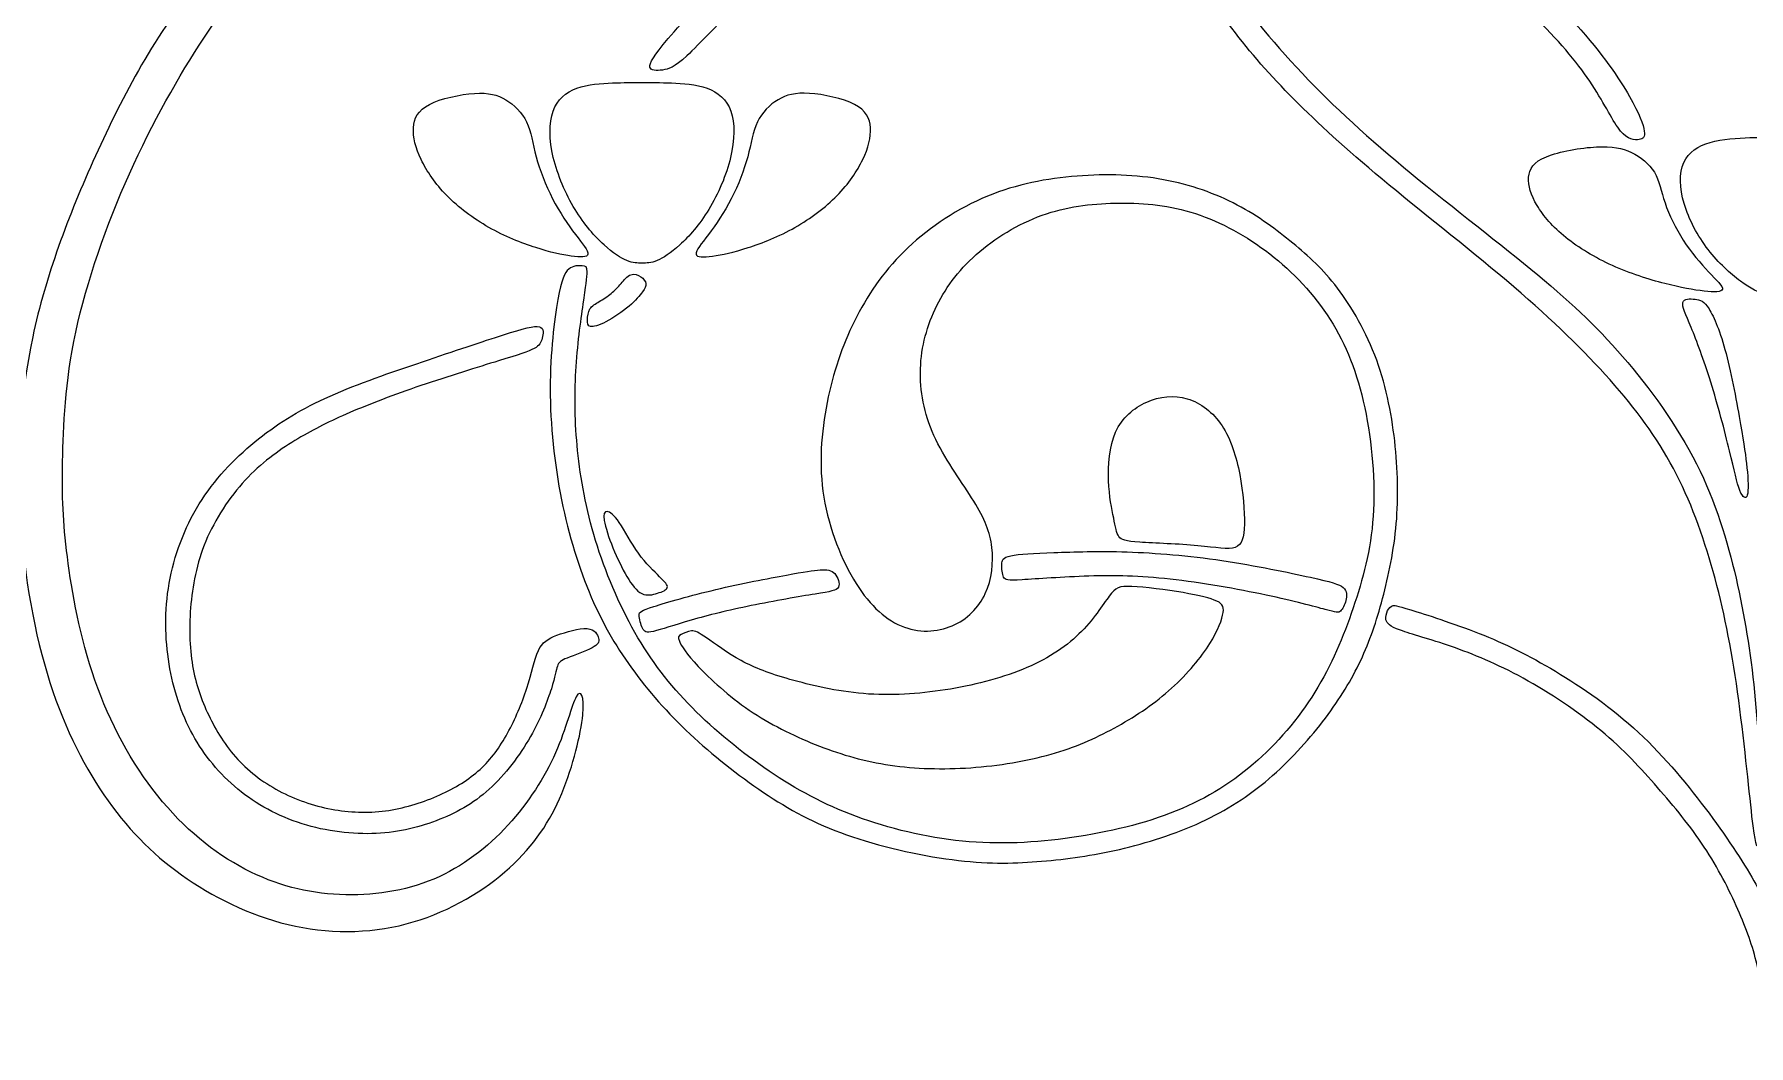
# Model space of a CAD drawing. Header units: millimetres. Extents: x -100 to 100, y -108 to 99.
# Drawn here: x 29.89 to 53.42, y 68.66 to 82.54 of the extents above; entities that cross this region are included whole.
import ezdxf

# ---------------------------------------------------------------- set-up
doc = ezdxf.new("R2010")
doc.units = ezdxf.units.MM
doc.header["$MEASUREMENT"] = 0

msp = doc.modelspace()

# ---------------------------------------------------------------- linework, layer by layer
at = {"color": 5, "linetype": 'ByBlock', "lineweight": -2}
for points, knots in [([(30.344, 75.367), (30.405, 74.883), (30.516, 74.265), (30.721, 73.677), (30.927, 73.09), (31.227, 72.534), (31.942, 71.641), (32.357, 71.304), (32.782, 71.082), (33.206, 70.86), (33.639, 70.752), (34.082, 70.732), (34.525, 70.711), (34.977, 70.778), (35.373, 70.945), (35.77, 71.112), (36.111, 71.378), (36.392, 71.686), (36.674, 71.993), (36.896, 72.342), (37.193, 73.012), (37.267, 73.335), (37.33, 73.448), (37.393, 73.561), (37.445, 73.464), (37.419, 73.199), (37.393, 72.935), (37.289, 72.501), (37.13, 72.119), (36.97, 71.738), (36.755, 71.408), (36.415, 71.1), (36.074, 70.793), (35.607, 70.508), (35.092, 70.356), (34.577, 70.204), (34.014, 70.185), (32.935, 70.411), (32.42, 70.656), (31.991, 70.949), (31.561, 71.241), (31.216, 71.582), (30.905, 72.017), (30.594, 72.453), (30.316, 72.983), (30.105, 73.644), (29.893, 74.305), (29.749, 75.098), (29.649, 76.725), (29.693, 77.559), (30.045, 79.215), (30.353, 80.037), (30.731, 80.871), (31.109, 81.705), (31.557, 82.55), (32.183, 83.315), (32.809, 84.08), (33.613, 84.765), (34.369, 85.327), (35.125, 85.888), (35.833, 86.325), (36.585, 86.749), (37.337, 87.174), (38.134, 87.585), (39.323, 88.293), (39.716, 88.589), (40.298, 89.186), (40.487, 89.486), (40.668, 90.142), (40.661, 90.497), (40.54, 90.809), (40.42, 91.12), (40.186, 91.387), (39.927, 91.563), (39.668, 91.739), (39.382, 91.824), (39.014, 91.848), (38.645, 91.872), (38.193, 91.835), (37.673, 91.735), (37.152, 91.635), (36.563, 91.472), (35.94, 91.301), (35.318, 91.131), (34.662, 90.953), (34.115, 90.892), (33.569, 90.831), (33.132, 90.886), (32.785, 91.059), (32.439, 91.231), (32.183, 91.52), (32.194, 92.109), (32.461, 92.409), (32.796, 92.619), (33.132, 92.828), (33.536, 92.946), (33.782, 93.05), (34.028, 93.154), (34.117, 93.243), (34.229, 93.48), (34.251, 93.628), (34.277, 93.71), (34.303, 93.791), (34.332, 93.806), (34.393, 93.81), (34.455, 93.813), (34.547, 93.806), (34.573, 93.715), (34.599, 93.624), (34.558, 93.45), (34.499, 93.31), (34.44, 93.169), (34.362, 93.061), (34.043, 92.843), (33.802, 92.732), (33.332, 92.55), (33.102, 92.48), (32.928, 92.383), (32.754, 92.287), (32.635, 92.165), (32.578, 92.024), (32.52, 91.883), (32.524, 91.724), (32.607, 91.585), (32.691, 91.446), (32.854, 91.327), (33.05, 91.248), (33.247, 91.168), (33.476, 91.127), (33.778, 91.138), (34.08, 91.149), (34.455, 91.212), (34.916, 91.322), (35.377, 91.431), (35.926, 91.587), (36.428, 91.726), (36.93, 91.865), (37.385, 91.987), (37.815, 92.059), (38.245, 92.131), (38.649, 92.154), (39.006, 92.124), (39.364, 92.094), (39.675, 92.013), (39.948, 91.866), (40.22, 91.72), (40.453, 91.509), (40.616, 91.275), (40.779, 91.042), (40.872, 90.786), (40.916, 90.529), (40.961, 90.271), (40.957, 90.012), (40.885, 89.747), (40.813, 89.482), (40.672, 89.212), (40.205, 88.637), (39.879, 88.333), (39.131, 87.741), (38.708, 87.452), (38.154, 87.118), (37.6, 86.785), (36.915, 86.407), (36.289, 86.051), (35.662, 85.695), (35.096, 85.362), (34.592, 84.993), (34.088, 84.625), (33.647, 84.221), (33.265, 83.817), (32.883, 83.413), (32.561, 83.009), (31.876, 81.968), (31.513, 81.331), (31.196, 80.625), (30.879, 79.919), (30.609, 79.144), (30.46, 78.453), (30.312, 77.762), (30.286, 77.155), (30.279, 76.677), (30.271, 76.199), (30.282, 75.851), (30.344, 75.367)], [0, 0, 0, 0, 0.014925, 0.014925, 0.014925, 0.029851, 0.029851, 0.044776, 0.044776, 0.044776, 0.059701, 0.059701, 0.059701, 0.074627, 0.074627, 0.074627, 0.089552, 0.089552, 0.089552, 0.104478, 0.104478, 0.119403, 0.119403, 0.119403, 0.134328, 0.134328, 0.134328, 0.149254, 0.149254, 0.149254, 0.164179, 0.164179, 0.164179, 0.179104, 0.179104, 0.179104, 0.19403, 0.19403, 0.208955, 0.208955, 0.208955, 0.223881, 0.223881, 0.223881, 0.238806, 0.238806, 0.238806, 0.253731, 0.253731, 0.268657, 0.268657, 0.283582, 0.283582, 0.283582, 0.298507, 0.298507, 0.298507, 0.313433, 0.313433, 0.313433, 0.328358, 0.328358, 0.328358, 0.343284, 0.343284, 0.358209, 0.358209, 0.373134, 0.373134, 0.38806, 0.38806, 0.38806, 0.402985, 0.402985, 0.402985, 0.41791, 0.41791, 0.41791, 0.432836, 0.432836, 0.432836, 0.447761, 0.447761, 0.447761, 0.462687, 0.462687, 0.462687, 0.477612, 0.477612, 0.477612, 0.492537, 0.492537, 0.507463, 0.507463, 0.507463, 0.522388, 0.522388, 0.522388, 0.537313, 0.537313, 0.552239, 0.552239, 0.552239, 0.567164, 0.567164, 0.567164, 0.58209, 0.58209, 0.58209, 0.597015, 0.597015, 0.597015, 0.61194, 0.61194, 0.626866, 0.626866, 0.641791, 0.641791, 0.641791, 0.656716, 0.656716, 0.656716, 0.671642, 0.671642, 0.671642, 0.686567, 0.686567, 0.686567, 0.701493, 0.701493, 0.701493, 0.716418, 0.716418, 0.716418, 0.731343, 0.731343, 0.731343, 0.746269, 0.746269, 0.746269, 0.761194, 0.761194, 0.761194, 0.776119, 0.776119, 0.776119, 0.791045, 0.791045, 0.791045, 0.80597, 0.80597, 0.80597, 0.820896, 0.820896, 0.820896, 0.835821, 0.835821, 0.850746, 0.850746, 0.865672, 0.865672, 0.865672, 0.880597, 0.880597, 0.880597, 0.895522, 0.895522, 0.895522, 0.910448, 0.910448, 0.910448, 0.925373, 0.925373, 0.940299, 0.940299, 0.940299, 0.955224, 0.955224, 0.955224, 0.970149, 0.970149, 0.970149, 1, 1, 1, 1]), ([(51.05, 82.677), (50.678, 83.087), (50.159, 83.569), (48.851, 84.458), (48.062, 84.865), (47.256, 85.11), (46.45, 85.354), (45.627, 85.436), (44.179, 85.399), (43.552, 85.28), (42.939, 85.104), (42.326, 84.928), (41.726, 84.695), (40.57, 84.124), (40.014, 83.787), (39.125, 83.083), (38.791, 82.716), (38.395, 82.246), (38.332, 82.142), (38.341, 82.09), (38.35, 82.038), (38.432, 82.038), (38.513, 82.049), (38.595, 82.061), (38.676, 82.083), (38.849, 82.244), (39.021, 82.405), (39.284, 82.705), (39.638, 83.02), (39.992, 83.335), (40.436, 83.665), (41.466, 84.239), (42.052, 84.484), (42.626, 84.671), (43.2, 84.858), (43.764, 84.988), (44.344, 85.041), (44.923, 85.095), (45.52, 85.073), (46.109, 84.991), (46.698, 84.91), (47.28, 84.769), (48.358, 84.347), (48.855, 84.065), (49.314, 83.745), (49.774, 83.424), (50.196, 83.065), (50.528, 82.737), (50.859, 82.409), (51.1, 82.112), (51.276, 81.844), (51.452, 81.575), (51.563, 81.334), (51.767, 81.09), (51.86, 81.086), (51.919, 81.095), (51.978, 81.105), (52.004, 81.127), (51.991, 81.212), (51.978, 81.297), (51.926, 81.445), (51.787, 81.688), (51.648, 81.931), (51.422, 82.268), (51.05, 82.677)], [0, 0, 0, 0, 0.04, 0.04, 0.08, 0.08, 0.08, 0.12, 0.12, 0.16, 0.16, 0.16, 0.2, 0.2, 0.24, 0.24, 0.28, 0.28, 0.32, 0.32, 0.32, 0.36, 0.36, 0.36, 0.4, 0.4, 0.4, 0.44, 0.44, 0.44, 0.48, 0.48, 0.52, 0.52, 0.52, 0.56, 0.56, 0.56, 0.6, 0.6, 0.6, 0.64, 0.64, 0.68, 0.68, 0.68, 0.72, 0.72, 0.72, 0.76, 0.76, 0.76, 0.8, 0.8, 0.84, 0.84, 0.84, 0.88, 0.88, 0.88, 0.92, 0.92, 0.92, 1, 1, 1, 1]), ([(53.25, 75.073), (53.131, 75.587), (52.974, 76.119), (52.707, 76.643), (52.441, 77.168), (52.066, 77.686), (51.693, 78.117), (51.32, 78.548), (50.95, 78.893), (50.433, 79.317), (49.916, 79.741), (49.253, 80.245), (48.684, 80.718), (48.115, 81.19), (47.641, 81.631), (47.217, 82.087), (46.792, 82.542), (46.418, 83.013), (46.168, 83.411), (45.918, 83.81), (45.792, 84.136), (45.712, 84.376), (45.633, 84.617), (45.599, 84.773), (45.557, 84.849), (45.514, 84.925), (45.462, 84.921), (45.409, 84.91), (45.355, 84.899), (45.299, 84.88), (45.292, 84.78), (45.284, 84.68), (45.325, 84.499), (45.394, 84.288), (45.462, 84.076), (45.559, 83.835), (45.724, 83.539), (45.888, 83.243), (46.122, 82.891), (46.377, 82.559), (46.633, 82.227), (46.911, 81.916), (47.245, 81.585), (47.578, 81.253), (47.967, 80.901), (48.488, 80.471), (49.008, 80.041), (49.66, 79.534), (50.739, 78.611), (51.165, 78.196), (51.52, 77.796), (51.876, 77.396), (52.161, 77.011), (52.391, 76.579), (52.621, 76.147), (52.795, 75.669), (53.077, 74.661), (53.184, 74.132), (53.271, 73.513), (53.358, 72.894), (53.425, 72.186), (53.469, 71.805), (53.514, 71.423), (53.536, 71.367), (53.558, 71.412), (53.58, 71.456), (53.603, 71.601), (53.593, 72.352), (53.56, 72.959), (53.504, 73.511), (53.448, 74.063), (53.368, 74.559), (53.25, 75.073)], [0, 0, 0, 0, 0.038462, 0.038462, 0.038462, 0.076923, 0.076923, 0.076923, 0.115385, 0.115385, 0.115385, 0.153846, 0.153846, 0.153846, 0.192308, 0.192308, 0.192308, 0.230769, 0.230769, 0.230769, 0.269231, 0.269231, 0.269231, 0.307692, 0.307692, 0.307692, 0.346154, 0.346154, 0.346154, 0.384615, 0.384615, 0.384615, 0.423077, 0.423077, 0.423077, 0.461538, 0.461538, 0.461538, 0.5, 0.5, 0.5, 0.538462, 0.538462, 0.538462, 0.576923, 0.576923, 0.576923, 0.615385, 0.615385, 0.653846, 0.653846, 0.653846, 0.692308, 0.692308, 0.692308, 0.730769, 0.730769, 0.769231, 0.769231, 0.769231, 0.807692, 0.807692, 0.807692, 0.846154, 0.846154, 0.846154, 0.884615, 0.884615, 0.923077, 0.923077, 0.923077, 1, 1, 1, 1]), ([(37.318, 79.792), (37.219, 79.924), (37.103, 80.095), (37.005, 80.283), (36.908, 80.472), (36.829, 80.677), (36.78, 80.86), (36.731, 81.042), (36.711, 81.203), (36.648, 81.336), (36.584, 81.469), (36.477, 81.573), (36.363, 81.641), (36.249, 81.709), (36.127, 81.741), (35.739, 81.716), (35.472, 81.659), (35.313, 81.577), (35.154, 81.494), (35.102, 81.385), (35.095, 81.257), (35.087, 81.128), (35.124, 80.98), (35.201, 80.82), (35.277, 80.66), (35.394, 80.488), (35.553, 80.326), (35.712, 80.164), (35.914, 80.012), (36.131, 79.889), (36.347, 79.767), (36.579, 79.675), (36.973, 79.548), (37.134, 79.512), (37.262, 79.494), (37.389, 79.477), (37.483, 79.477), (37.489, 79.523), (37.496, 79.569), (37.416, 79.661), (37.318, 79.792)], [0, 0, 0, 0, 0.066667, 0.066667, 0.066667, 0.133333, 0.133333, 0.133333, 0.2, 0.2, 0.2, 0.266667, 0.266667, 0.266667, 0.333333, 0.333333, 0.4, 0.4, 0.4, 0.466667, 0.466667, 0.466667, 0.533333, 0.533333, 0.533333, 0.6, 0.6, 0.6, 0.666667, 0.666667, 0.666667, 0.733333, 0.733333, 0.8, 0.8, 0.8, 0.866667, 0.866667, 0.866667, 1, 1, 1, 1]), ([(38.232, 79.399), (38.17, 79.399), (38.108, 79.4), (38.024, 79.434), (37.941, 79.467), (37.836, 79.534), (37.711, 79.649), (37.586, 79.764), (37.441, 79.927), (37.313, 80.137), (37.184, 80.348), (37.073, 80.605), (37.015, 80.848), (36.958, 81.092), (36.954, 81.322), (37.012, 81.485), (37.069, 81.648), (37.188, 81.744), (37.338, 81.798), (37.489, 81.853), (37.673, 81.865), (37.827, 81.872), (37.981, 81.878), (38.106, 81.878), (38.232, 81.878)], [1, 1, 1, 1, 1.222222, 1.222222, 1.222222, 1.333333, 1.333333, 1.333333, 1.444444, 1.444444, 1.444444, 1.555556, 1.555556, 1.555556, 1.666667, 1.666667, 1.666667, 1.777778, 1.777778, 1.777778, 1.888889, 1.888889, 1.888889, 2, 2, 2, 2]), ([(38.232, 81.878), (38.357, 81.878), (38.482, 81.878), (38.636, 81.872), (38.79, 81.865), (38.974, 81.853), (39.125, 81.798), (39.275, 81.744), (39.394, 81.648), (39.509, 81.322), (39.505, 81.092), (39.448, 80.848), (39.39, 80.605), (39.279, 80.348), (39.15, 80.137), (39.022, 79.927), (38.877, 79.764), (38.627, 79.534), (38.522, 79.467), (38.439, 79.434), (38.355, 79.4), (38.293, 79.399), (38.232, 79.399)], [0, 0, 0, 0, 0.111111, 0.111111, 0.111111, 0.222222, 0.222222, 0.222222, 0.333333, 0.333333, 0.444444, 0.444444, 0.444444, 0.555556, 0.555556, 0.555556, 0.666667, 0.666667, 0.777778, 0.777778, 0.777778, 1, 1, 1, 1]), ([(39.146, 79.792), (39.244, 79.924), (39.361, 80.095), (39.458, 80.283), (39.556, 80.472), (39.634, 80.677), (39.683, 80.86), (39.732, 81.042), (39.752, 81.203), (39.816, 81.336), (39.879, 81.469), (39.986, 81.573), (40.1, 81.641), (40.214, 81.709), (40.336, 81.741), (40.724, 81.716), (40.991, 81.659), (41.15, 81.577), (41.309, 81.494), (41.361, 81.385), (41.368, 81.257), (41.376, 81.128), (41.339, 80.98), (41.262, 80.82), (41.186, 80.66), (41.069, 80.488), (40.91, 80.326), (40.751, 80.164), (40.549, 80.012), (40.332, 79.889), (40.116, 79.767), (39.884, 79.675), (39.491, 79.548), (39.329, 79.512), (39.201, 79.494), (39.074, 79.477), (38.981, 79.477), (38.974, 79.523), (38.967, 79.569), (39.047, 79.661), (39.146, 79.792)], [0, 0, 0, 0, 0.066667, 0.066667, 0.066667, 0.133333, 0.133333, 0.133333, 0.2, 0.2, 0.2, 0.266667, 0.266667, 0.266667, 0.333333, 0.333333, 0.4, 0.4, 0.4, 0.466667, 0.466667, 0.466667, 0.533333, 0.533333, 0.533333, 0.6, 0.6, 0.6, 0.666667, 0.666667, 0.666667, 0.733333, 0.733333, 0.8, 0.8, 0.8, 0.866667, 0.866667, 0.866667, 1, 1, 1, 1]), ([(52.873, 79.279), (52.764, 79.395), (52.634, 79.547), (52.526, 79.714), (52.418, 79.881), (52.33, 80.062), (52.221, 80.387), (52.199, 80.529), (52.129, 80.647), (52.058, 80.765), (51.94, 80.857), (51.813, 80.917), (51.686, 80.978), (51.551, 81.005), (51.335, 80.994), (51.119, 80.983), (50.822, 80.933), (50.646, 80.86), (50.469, 80.787), (50.411, 80.69), (50.403, 80.577), (50.394, 80.463), (50.435, 80.331), (50.52, 80.189), (50.606, 80.048), (50.735, 79.896), (50.912, 79.752), (51.089, 79.609), (51.313, 79.473), (51.554, 79.365), (51.795, 79.257), (52.053, 79.175), (52.271, 79.119), (52.49, 79.062), (52.67, 79.03), (52.811, 79.015), (52.953, 78.999), (53.057, 78.999), (53.064, 79.04), (53.072, 79.081), (52.983, 79.162), (52.873, 79.279)], [0, 0, 0, 0, 0.066667, 0.066667, 0.066667, 0.133333, 0.133333, 0.2, 0.2, 0.2, 0.266667, 0.266667, 0.266667, 0.333333, 0.333333, 0.333333, 0.4, 0.4, 0.4, 0.466667, 0.466667, 0.466667, 0.533333, 0.533333, 0.533333, 0.6, 0.6, 0.6, 0.666667, 0.666667, 0.666667, 0.733333, 0.733333, 0.733333, 0.8, 0.8, 0.8, 0.866667, 0.866667, 0.866667, 1, 1, 1, 1]), ([(53.889, 78.93), (53.82, 78.931), (53.752, 78.931), (53.659, 78.961), (53.566, 78.991), (53.45, 79.05), (53.311, 79.152), (53.172, 79.254), (53.01, 79.398), (52.725, 79.771), (52.601, 79.999), (52.537, 80.215), (52.473, 80.43), (52.469, 80.634), (52.533, 80.779), (52.597, 80.923), (52.729, 81.008), (53.064, 81.105), (53.268, 81.116), (53.439, 81.121), (53.611, 81.127), (53.75, 81.127), (53.889, 81.127)], [1, 1, 1, 1, 1.222188, 1.222188, 1.222188, 1.333306, 1.333306, 1.333306, 1.444423, 1.444423, 1.555541, 1.555541, 1.555541, 1.666659, 1.666659, 1.666659, 1.777776, 1.777776, 1.888894, 1.888894, 1.888894, 2, 2, 2, 2]), ([(37.349, 76.825), (37.389, 76.439), (37.463, 76.024), (37.594, 75.593), (37.726, 75.163), (37.915, 74.716), (38.135, 74.329), (38.356, 73.942), (38.608, 73.614), (38.919, 73.299), (39.23, 72.984), (39.601, 72.682), (39.976, 72.428), (40.351, 72.174), (40.731, 71.969), (41.175, 71.804), (41.618, 71.639), (42.126, 71.515), (42.63, 71.466), (43.134, 71.416), (43.634, 71.442), (44.134, 71.515), (44.634, 71.587), (45.135, 71.705), (45.566, 71.881), (45.998, 72.056), (46.361, 72.287), (47.008, 72.865), (47.291, 73.212), (47.511, 73.581), (47.732, 73.951), (47.889, 74.344), (48.019, 74.74), (48.149, 75.137), (48.251, 75.537), (48.274, 76.012), (48.297, 76.487), (48.241, 77.037), (48.133, 77.503), (48.025, 77.969), (47.863, 78.351), (47.636, 78.691), (47.408, 79.031), (47.113, 79.329), (46.79, 79.57), (46.467, 79.811), (46.115, 79.994), (45.765, 80.099), (45.416, 80.204), (45.07, 80.229), (44.729, 80.222), (44.388, 80.215), (44.053, 80.174), (43.724, 80.055), (43.395, 79.937), (43.073, 79.74), (42.82, 79.516), (42.567, 79.292), (42.383, 79.04), (42.128, 78.492), (42.055, 78.195), (42.054, 77.892), (42.052, 77.589), (42.12, 77.28), (42.267, 76.976), (42.413, 76.672), (42.637, 76.374), (42.786, 76.132), (42.935, 75.891), (43.01, 75.705), (43.035, 75.498), (43.06, 75.29), (43.035, 75.061), (42.945, 74.865), (42.854, 74.67), (42.696, 74.508), (42.283, 74.333), (42.028, 74.318), (41.55, 74.52), (41.327, 74.736), (41.134, 75.063), (40.94, 75.39), (40.775, 75.828), (40.716, 76.269), (40.657, 76.711), (40.703, 77.158), (40.79, 77.562), (40.877, 77.966), (41.005, 78.327), (41.181, 78.667), (41.357, 79.007), (41.581, 79.325), (41.885, 79.612), (42.189, 79.898), (42.572, 80.152), (42.973, 80.317), (43.375, 80.483), (43.793, 80.561), (44.204, 80.593), (44.614, 80.626), (45.016, 80.613), (45.389, 80.544), (45.763, 80.476), (46.107, 80.352), (46.403, 80.196), (46.698, 80.041), (46.945, 79.853), (47.165, 79.673), (47.385, 79.492), (47.58, 79.318), (47.976, 78.796), (48.178, 78.447), (48.317, 78.067), (48.456, 77.688), (48.532, 77.276), (48.572, 76.884), (48.612, 76.491), (48.616, 76.117), (48.58, 75.755), (48.543, 75.394), (48.467, 75.046), (48.382, 74.737), (48.297, 74.429), (48.202, 74.16), (48.074, 73.896), (47.945, 73.632), (47.782, 73.373), (47.574, 73.104), (47.367, 72.836), (47.115, 72.558), (46.837, 72.321), (46.559, 72.083), (46.255, 71.887), (45.905, 71.726), (45.555, 71.565), (45.159, 71.439), (44.786, 71.353), (44.414, 71.266), (44.066, 71.22), (43.718, 71.19), (43.371, 71.161), (43.024, 71.148), (42.575, 71.201), (42.126, 71.253), (41.574, 71.372), (41.122, 71.524), (40.67, 71.676), (40.318, 71.861), (39.966, 72.091), (39.614, 72.321), (39.262, 72.595), (38.637, 73.169), (38.365, 73.469), (38.132, 73.783), (37.898, 74.097), (37.704, 74.425), (37.536, 74.815), (37.368, 75.205), (37.227, 75.657), (37.128, 76.152), (37.029, 76.646), (36.972, 77.184), (36.972, 77.678), (36.972, 78.173), (37.029, 78.625), (37.078, 78.899), (37.127, 79.173), (37.168, 79.27), (37.227, 79.318), (37.285, 79.366), (37.361, 79.366), (37.459, 79.359), (37.481, 79.351), (37.481, 79.28), (37.481, 79.209), (37.459, 79.073), (37.425, 78.837), (37.391, 78.601), (37.344, 78.264), (37.324, 77.916), (37.304, 77.569), (37.309, 77.212), (37.349, 76.825)], [0, 0, 0, 0, 0.015625, 0.015625, 0.015625, 0.03125, 0.03125, 0.03125, 0.046875, 0.046875, 0.046875, 0.0625, 0.0625, 0.0625, 0.078125, 0.078125, 0.078125, 0.09375, 0.09375, 0.09375, 0.109375, 0.109375, 0.109375, 0.125, 0.125, 0.125, 0.140625, 0.140625, 0.15625, 0.15625, 0.15625, 0.171875, 0.171875, 0.171875, 0.1875, 0.1875, 0.1875, 0.203125, 0.203125, 0.203125, 0.21875, 0.21875, 0.21875, 0.234375, 0.234375, 0.234375, 0.25, 0.25, 0.25, 0.265625, 0.265625, 0.265625, 0.28125, 0.28125, 0.28125, 0.296875, 0.296875, 0.296875, 0.3125, 0.3125, 0.328125, 0.328125, 0.328125, 0.34375, 0.34375, 0.34375, 0.359375, 0.359375, 0.359375, 0.375, 0.375, 0.375, 0.390625, 0.390625, 0.390625, 0.40625, 0.40625, 0.421875, 0.421875, 0.4375, 0.4375, 0.4375, 0.453125, 0.453125, 0.453125, 0.46875, 0.46875, 0.46875, 0.484375, 0.484375, 0.484375, 0.5, 0.5, 0.5, 0.515625, 0.515625, 0.515625, 0.53125, 0.53125, 0.53125, 0.546875, 0.546875, 0.546875, 0.5625, 0.5625, 0.5625, 0.578125, 0.578125, 0.578125, 0.59375, 0.59375, 0.609375, 0.609375, 0.609375, 0.625, 0.625, 0.625, 0.640625, 0.640625, 0.640625, 0.65625, 0.65625, 0.65625, 0.671875, 0.671875, 0.671875, 0.6875, 0.6875, 0.6875, 0.703125, 0.703125, 0.703125, 0.71875, 0.71875, 0.71875, 0.734375, 0.734375, 0.734375, 0.75, 0.75, 0.75, 0.765625, 0.765625, 0.765625, 0.78125, 0.78125, 0.78125, 0.796875, 0.796875, 0.796875, 0.8125, 0.8125, 0.828125, 0.828125, 0.828125, 0.84375, 0.84375, 0.84375, 0.859375, 0.859375, 0.859375, 0.875, 0.875, 0.875, 0.890625, 0.890625, 0.890625, 0.90625, 0.90625, 0.90625, 0.921875, 0.921875, 0.9375, 0.9375, 0.9375, 0.953125, 0.953125, 0.953125, 0.96875, 0.96875, 0.96875, 1, 1, 1, 1]), ([(37.945, 79.121), (37.902, 79.071), (37.861, 79.025), (37.81, 78.983), (37.759, 78.941), (37.698, 78.904), (37.645, 78.872), (37.591, 78.841), (37.544, 78.814), (37.517, 78.77), (37.491, 78.727), (37.485, 78.668), (37.484, 78.62), (37.483, 78.573), (37.485, 78.537), (37.524, 78.529), (37.563, 78.522), (37.638, 78.543), (37.738, 78.595), (37.838, 78.648), (37.963, 78.731), (38.054, 78.808), (38.145, 78.884), (38.201, 78.954), (38.238, 79.004), (38.275, 79.053), (38.291, 79.084), (38.286, 79.117), (38.281, 79.15), (38.254, 79.185), (38.215, 79.212), (38.177, 79.239), (38.126, 79.257), (38.078, 79.24), (38.031, 79.223), (37.987, 79.17), (37.945, 79.121)], [0, 0, 0, 0, 0.076923, 0.076923, 0.076923, 0.153846, 0.153846, 0.153846, 0.230769, 0.230769, 0.230769, 0.307692, 0.307692, 0.307692, 0.384615, 0.384615, 0.384615, 0.461538, 0.461538, 0.461538, 0.538462, 0.538462, 0.538462, 0.615385, 0.615385, 0.615385, 0.692308, 0.692308, 0.692308, 0.769231, 0.769231, 0.769231, 0.846154, 0.846154, 0.846154, 1, 1, 1, 1]), ([(53.312, 77.186), (53.264, 77.464), (53.192, 77.859), (53.113, 78.158), (53.034, 78.457), (52.949, 78.661), (52.879, 78.77), (52.81, 78.88), (52.756, 78.895), (52.688, 78.903), (52.619, 78.911), (52.536, 78.913), (52.521, 78.859), (52.506, 78.806), (52.56, 78.696), (52.635, 78.514), (52.71, 78.331), (52.806, 78.076), (52.903, 77.766), (52.999, 77.457), (53.095, 77.094), (53.161, 76.824), (53.227, 76.555), (53.262, 76.379), (53.342, 76.177), (53.386, 76.151), (53.405, 76.215), (53.423, 76.279), (53.416, 76.432), (53.4, 76.59), (53.384, 76.747), (53.36, 76.909), (53.312, 77.186)], [0, 0, 0, 0, 0.083333, 0.083333, 0.083333, 0.166667, 0.166667, 0.166667, 0.25, 0.25, 0.25, 0.333333, 0.333333, 0.333333, 0.416667, 0.416667, 0.416667, 0.5, 0.5, 0.5, 0.583333, 0.583333, 0.583333, 0.666667, 0.666667, 0.75, 0.75, 0.75, 0.833333, 0.833333, 0.833333, 1, 1, 1, 1]), ([(34.222, 77.348), (34.495, 77.465), (34.824, 77.591), (35.198, 77.718), (35.571, 77.845), (35.988, 77.972), (36.264, 78.058), (36.54, 78.143), (36.675, 78.185), (36.752, 78.227), (36.829, 78.269), (36.847, 78.31), (36.863, 78.369), (36.879, 78.428), (36.892, 78.506), (36.755, 78.543), (36.605, 78.502), (36.329, 78.414), (36.053, 78.326), (35.651, 78.191), (35.221, 78.046), (34.791, 77.9), (34.333, 77.745), (33.568, 77.404), (33.261, 77.218), (32.97, 76.988), (32.679, 76.757), (32.405, 76.481), (32.193, 76.155), (31.981, 75.829), (31.83, 75.453), (31.755, 75.075), (31.68, 74.697), (31.68, 74.317), (31.731, 73.963), (31.782, 73.608), (31.884, 73.278), (32.188, 72.691), (32.39, 72.433), (32.637, 72.219), (32.885, 72.005), (33.177, 71.835), (33.505, 71.724), (33.833, 71.612), (34.196, 71.561), (34.523, 71.569), (34.85, 71.577), (35.141, 71.646), (35.407, 71.746), (35.673, 71.846), (35.914, 71.977), (36.134, 72.177), (36.355, 72.378), (36.555, 72.646), (36.846, 73.154), (36.936, 73.393), (36.988, 73.558), (37.04, 73.723), (37.053, 73.813), (37.072, 73.868), (37.09, 73.923), (37.114, 73.941), (37.299, 74.017), (37.461, 74.075), (37.548, 74.12), (37.635, 74.165), (37.648, 74.199), (37.636, 74.251), (37.624, 74.302), (37.587, 74.373), (37.478, 74.382), (37.37, 74.391), (37.19, 74.339), (37.064, 74.291), (36.938, 74.243), (36.866, 74.199), (36.81, 74.08), (36.755, 73.962), (36.716, 73.769), (36.65, 73.563), (36.584, 73.358), (36.492, 73.139), (36.386, 72.947), (36.28, 72.756), (36.162, 72.591), (35.856, 72.311), (35.669, 72.196), (35.455, 72.1), (35.241, 72.003), (35, 71.926), (34.756, 71.888), (34.511, 71.851), (34.263, 71.855), (34.015, 71.897), (33.766, 71.938), (33.518, 72.018), (33.289, 72.135), (33.061, 72.252), (32.851, 72.405), (32.683, 72.588), (32.514, 72.77), (32.386, 72.982), (32.284, 73.194), (32.182, 73.406), (32.107, 73.619), (32.064, 73.873), (32.021, 74.126), (32.012, 74.421), (32.041, 74.724), (32.069, 75.027), (32.136, 75.338), (32.27, 75.64), (32.405, 75.942), (32.607, 76.235), (32.826, 76.463), (33.046, 76.69), (33.283, 76.853), (33.509, 76.989), (33.735, 77.124), (33.95, 77.231), (34.222, 77.348)], [0, 0, 0, 0, 0.023256, 0.023256, 0.023256, 0.046512, 0.046512, 0.046512, 0.069767, 0.069767, 0.069767, 0.093023, 0.093023, 0.093023, 0.116279, 0.116279, 0.139535, 0.139535, 0.139535, 0.162791, 0.162791, 0.162791, 0.186047, 0.186047, 0.209302, 0.209302, 0.209302, 0.232558, 0.232558, 0.232558, 0.255814, 0.255814, 0.255814, 0.27907, 0.27907, 0.27907, 0.302326, 0.302326, 0.325581, 0.325581, 0.325581, 0.348837, 0.348837, 0.348837, 0.372093, 0.372093, 0.372093, 0.395349, 0.395349, 0.395349, 0.418605, 0.418605, 0.418605, 0.44186, 0.44186, 0.465116, 0.465116, 0.465116, 0.488372, 0.488372, 0.488372, 0.511628, 0.511628, 0.534884, 0.534884, 0.534884, 0.55814, 0.55814, 0.55814, 0.581395, 0.581395, 0.581395, 0.604651, 0.604651, 0.604651, 0.627907, 0.627907, 0.627907, 0.651163, 0.651163, 0.651163, 0.674419, 0.674419, 0.674419, 0.697674, 0.697674, 0.72093, 0.72093, 0.72093, 0.744186, 0.744186, 0.744186, 0.767442, 0.767442, 0.767442, 0.790698, 0.790698, 0.790698, 0.813953, 0.813953, 0.813953, 0.837209, 0.837209, 0.837209, 0.860465, 0.860465, 0.860465, 0.883721, 0.883721, 0.883721, 0.906977, 0.906977, 0.906977, 0.930233, 0.930233, 0.930233, 0.953488, 0.953488, 0.953488, 1, 1, 1, 1]), ([(46.438, 76.497), (46.39, 76.744), (46.316, 76.983), (46.194, 77.168), (46.072, 77.352), (45.731, 77.611), (45.338, 77.57), (45.16, 77.492), (44.982, 77.413), (44.823, 77.276), (44.734, 77.079), (44.645, 76.881), (44.627, 76.624), (44.645, 76.196), (44.682, 76.025), (44.707, 75.9), (44.732, 75.775), (44.745, 75.696), (44.778, 75.647), (44.812, 75.599), (44.866, 75.583), (45.065, 75.569), (45.264, 75.555), (45.608, 75.544), (45.862, 75.521), (46.116, 75.497), (46.279, 75.462), (46.375, 75.496), (46.47, 75.531), (46.498, 75.635), (46.502, 75.814), (46.505, 75.994), (46.485, 76.25), (46.438, 76.497)], [0, 0, 0, 0, 0.076923, 0.076923, 0.076923, 0.153846, 0.230769, 0.230769, 0.230769, 0.307692, 0.307692, 0.307692, 0.384615, 0.384615, 0.461538, 0.461538, 0.461538, 0.538462, 0.538462, 0.538462, 0.615385, 0.615385, 0.615385, 0.692308, 0.692308, 0.692308, 0.769231, 0.769231, 0.769231, 0.846154, 0.846154, 0.846154, 1, 1, 1, 1]), ([(38.026, 75.097), (37.959, 75.21), (37.891, 75.349), (37.833, 75.491), (37.776, 75.633), (37.729, 75.777), (37.715, 75.867), (37.7, 75.957), (37.717, 75.992), (37.754, 75.989), (37.791, 75.986), (37.848, 75.946), (37.921, 75.838), (37.994, 75.731), (38.083, 75.557), (38.184, 75.416), (38.285, 75.275), (38.398, 75.168), (38.474, 75.094), (38.55, 75.019), (38.589, 74.979), (38.58, 74.946), (38.571, 74.914), (38.513, 74.89), (38.445, 74.868), (38.378, 74.847), (38.3, 74.829), (38.229, 74.863), (38.157, 74.897), (38.093, 74.984), (38.026, 75.097)], [0, 0, 0, 0, 0.090909, 0.090909, 0.090909, 0.181818, 0.181818, 0.181818, 0.272727, 0.272727, 0.272727, 0.363636, 0.363636, 0.363636, 0.454545, 0.454545, 0.454545, 0.545455, 0.545455, 0.545455, 0.636364, 0.636364, 0.636364, 0.727273, 0.727273, 0.727273, 0.818182, 0.818182, 0.818182, 1, 1, 1, 1]), ([(47.407, 75.087), (47.119, 75.151), (46.652, 75.249), (46.193, 75.317), (45.735, 75.385), (45.285, 75.422), (44.891, 75.435), (44.497, 75.448), (44.16, 75.437), (43.887, 75.426), (43.614, 75.416), (43.404, 75.407), (43.294, 75.383), (43.184, 75.359), (43.173, 75.32), (43.169, 75.205), (43.176, 75.129), (43.217, 75.048), (43.25, 75.042), (43.45, 75.053), (43.649, 75.064), (44.014, 75.092), (44.367, 75.103), (44.72, 75.114), (45.06, 75.109), (45.483, 75.061), (45.905, 75.014), (46.409, 74.925), (46.798, 74.843), (47.187, 74.76), (47.461, 74.684), (47.612, 74.644), (47.763, 74.603), (47.791, 74.597), (47.82, 74.623), (47.849, 74.649), (47.878, 74.707), (47.894, 74.769), (47.91, 74.831), (47.912, 74.898), (47.858, 74.946), (47.804, 74.994), (47.695, 75.023), (47.407, 75.087)], [0, 0, 0, 0, 0.0625, 0.0625, 0.0625, 0.125, 0.125, 0.125, 0.1875, 0.1875, 0.1875, 0.25, 0.25, 0.25, 0.3125, 0.3125, 0.375, 0.375, 0.4375, 0.4375, 0.4375, 0.5, 0.5, 0.5, 0.5625, 0.5625, 0.5625, 0.625, 0.625, 0.625, 0.6875, 0.6875, 0.6875, 0.75, 0.75, 0.75, 0.8125, 0.8125, 0.8125, 0.875, 0.875, 0.875, 1, 1, 1, 1]), ([(40.214, 75.117), (39.965, 75.072), (39.593, 75.001), (39.245, 74.919), (38.896, 74.836), (38.572, 74.742), (38.396, 74.686), (38.22, 74.631), (38.192, 74.614), (38.192, 74.566), (38.191, 74.518), (38.217, 74.438), (38.265, 74.34), (38.287, 74.321), (38.493, 74.368), (38.676, 74.433), (38.908, 74.499), (39.139, 74.566), (39.419, 74.634), (39.733, 74.698), (40.047, 74.762), (40.395, 74.822), (40.609, 74.857), (40.823, 74.892), (40.903, 74.903), (40.928, 74.952), (40.953, 75.001), (40.923, 75.088), (40.878, 75.137), (40.832, 75.185), (40.771, 75.194), (40.679, 75.188), (40.586, 75.183), (40.462, 75.162), (40.214, 75.117)], [0, 0, 0, 0, 0.076923, 0.076923, 0.076923, 0.153846, 0.153846, 0.153846, 0.230769, 0.230769, 0.230769, 0.307692, 0.307692, 0.384615, 0.384615, 0.461538, 0.461538, 0.461538, 0.538462, 0.538462, 0.538462, 0.615385, 0.615385, 0.615385, 0.692308, 0.692308, 0.692308, 0.769231, 0.769231, 0.769231, 0.846154, 0.846154, 0.846154, 1, 1, 1, 1]), ([(40.263, 73.686), (40.543, 73.606), (40.905, 73.521), (41.274, 73.49), (41.644, 73.46), (42.022, 73.484), (42.396, 73.542), (42.77, 73.601), (43.141, 73.693), (43.457, 73.823), (43.773, 73.953), (44.034, 74.119), (44.427, 74.499), (44.558, 74.712), (44.647, 74.83), (44.736, 74.948), (44.782, 74.97), (44.956, 74.961), (45.131, 74.953), (45.433, 74.914), (45.659, 74.876), (45.886, 74.838), (46.038, 74.801), (46.124, 74.76), (46.209, 74.718), (46.227, 74.672), (46.203, 74.567), (46.179, 74.462), (46.112, 74.299), (45.979, 74.105), (45.846, 73.91), (45.646, 73.684), (45.417, 73.49), (45.188, 73.295), (44.93, 73.132), (44.664, 72.991), (44.397, 72.85), (44.121, 72.732), (43.786, 72.642), (43.45, 72.552), (43.056, 72.491), (42.672, 72.469), (42.289, 72.447), (41.916, 72.463), (41.574, 72.519), (41.233, 72.574), (40.921, 72.669), (40.61, 72.793), (40.299, 72.917), (39.988, 73.071), (39.704, 73.264), (39.421, 73.458), (39.165, 73.692), (39.003, 73.864), (38.841, 74.036), (38.772, 74.147), (38.745, 74.208), (38.719, 74.27), (38.733, 74.281), (38.769, 74.3), (38.804, 74.32), (38.859, 74.347), (38.961, 74.353), (39.008, 74.331), (39.119, 74.254), (39.23, 74.177), (39.406, 74.045), (39.594, 73.943), (39.782, 73.84), (39.982, 73.766), (40.263, 73.686)], [0, 0, 0, 0, 0.04, 0.04, 0.04, 0.08, 0.08, 0.08, 0.12, 0.12, 0.12, 0.16, 0.16, 0.2, 0.2, 0.2, 0.24, 0.24, 0.24, 0.28, 0.28, 0.28, 0.32, 0.32, 0.32, 0.36, 0.36, 0.36, 0.4, 0.4, 0.4, 0.44, 0.44, 0.44, 0.48, 0.48, 0.48, 0.52, 0.52, 0.52, 0.56, 0.56, 0.56, 0.6, 0.6, 0.6, 0.64, 0.64, 0.64, 0.68, 0.68, 0.68, 0.72, 0.72, 0.72, 0.76, 0.76, 0.76, 0.8, 0.8, 0.8, 0.84, 0.84, 0.88, 0.88, 0.88, 0.92, 0.92, 0.92, 1, 1, 1, 1]), ([(53.889, 68.662), (53.841, 68.66), (53.792, 68.658), (53.754, 68.662), (53.716, 68.665), (53.688, 68.675), (53.668, 68.777), (53.675, 68.869), (53.658, 69.053), (53.642, 69.238), (53.601, 69.514), (53.539, 69.77), (53.477, 70.025), (53.394, 70.26), (53.275, 70.529), (53.156, 70.798), (53.003, 71.1), (52.814, 71.385), (52.625, 71.67), (52.401, 71.939), (52.172, 72.202), (51.943, 72.465), (51.709, 72.723), (51.083, 73.241), (50.691, 73.503), (50.329, 73.701), (49.968, 73.899), (49.638, 74.034), (49.344, 74.136), (49.049, 74.238), (48.79, 74.307), (48.642, 74.361), (48.493, 74.416), (48.456, 74.457), (48.445, 74.501), (48.434, 74.546), (48.449, 74.594), (48.467, 74.629), (48.486, 74.664), (48.508, 74.686), (48.532, 74.696), (48.556, 74.705), (48.582, 74.701), (48.785, 74.639), (48.988, 74.577), (49.368, 74.457), (50.076, 74.177), (50.403, 74.018), (50.771, 73.797), (51.139, 73.577), (51.546, 73.295), (51.912, 72.956), (52.278, 72.617), (52.603, 72.221), (52.879, 71.848), (53.155, 71.476), (53.382, 71.127), (53.66, 70.62), (53.71, 70.461), (53.757, 70.381), (53.803, 70.301), (53.846, 70.301), (53.889, 70.301)], [1, 1, 1, 1, 1.086934, 1.086934, 1.086934, 1.130414, 1.130414, 1.173894, 1.173894, 1.173894, 1.217374, 1.217374, 1.217374, 1.260854, 1.260854, 1.260854, 1.304334, 1.304334, 1.304334, 1.347814, 1.347814, 1.347814, 1.391294, 1.391294, 1.434774, 1.434774, 1.434774, 1.478254, 1.478254, 1.478254, 1.521734, 1.521734, 1.521734, 1.565214, 1.565214, 1.565214, 1.608694, 1.608694, 1.608694, 1.652174, 1.652174, 1.652174, 1.695655, 1.695655, 1.695655, 1.739135, 1.739135, 1.782615, 1.782615, 1.782615, 1.826095, 1.826095, 1.826095, 1.869575, 1.869575, 1.869575, 1.913055, 1.913055, 1.956535, 1.956535, 1.956535, 2, 2, 2, 2])]:
    msp.add_open_spline(points, degree=3, knots=knots, dxfattribs=at)

doc.saveas('drawing.dxf')
